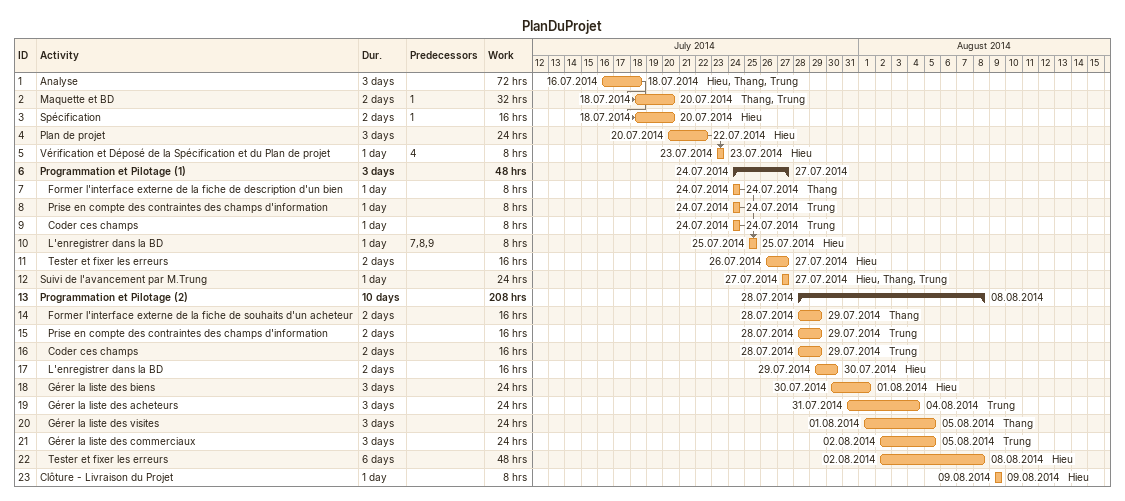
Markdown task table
PlanDuProjet

| ID | Level | Task | Duration | Start | Finish | Predecessors | Resources | Work (h) |
|---|---|---|---|---|---|---|---|---|
| 1 | 1 | Analyse | 3d | 2014-07-16 | 2014-07-18 |  | Hieu, Thang, Trung | 72 |
| 2 | 1 | Maquette et BD | 2d | 2014-07-18 | 2014-07-20 | 1 | Thang, Trung | 32 |
| 3 | 1 | Spécification | 2d | 2014-07-18 | 2014-07-20 | 1 | Hieu | 16 |
| 4 | 1 | Plan de projet | 3d | 2014-07-20 | 2014-07-22 |  | Hieu | 24 |
| 5 | 1 | Vérification et Déposé de la Spécification et du Plan de projet | 1d | 2014-07-23 | 2014-07-23 | 4 | Hieu | 8 |
| 6 | 1 | **Programmation et Pilotage (1)** | 3d | 2014-07-24 | 2014-07-27 |  |  | 48 |
| 7 | 2 | Former l'interface externe de la fiche de description d'un bien | 1d | 2014-07-24 | 2014-07-24 |  | Thang | 8 |
| 8 | 2 | Prise en compte des contraintes des champs d'information | 1d | 2014-07-24 | 2014-07-24 |  | Trung | 8 |
| 9 | 2 | Coder ces champs | 1d | 2014-07-24 | 2014-07-24 |  | Trung | 8 |
| 10 | 2 | L'enregistrer dans la BD | 1d | 2014-07-25 | 2014-07-25 | 7, 8, 9 | Hieu | 8 |
| 11 | 2 | Tester et fixer les erreurs | 2d | 2014-07-26 | 2014-07-27 |  | Hieu | 16 |
| 12 | 1 | Suivi de l'avancement par M.Trung | 1d | 2014-07-27 | 2014-07-27 |  | Hieu, Thang, Trung | 24 |
| 13 | 1 | **Programmation et Pilotage (2)** | 10d | 2014-07-28 | 2014-08-08 |  |  | 208 |
| 14 | 2 | Former l'interface externe de la fiche de souhaits d'un acheteur | 2d | 2014-07-28 | 2014-07-29 |  | Thang | 16 |
| 15 | 2 | Prise en compte des contraintes des champs d'information | 2d | 2014-07-28 | 2014-07-29 |  | Trung | 16 |
| 16 | 2 | Coder ces champs | 2d | 2014-07-28 | 2014-07-29 |  | Trung | 16 |
| 17 | 2 | L'enregistrer dans la BD | 2d | 2014-07-29 | 2014-07-30 |  | Hieu | 16 |
| 18 | 2 | Gérer la liste des biens | 3d | 2014-07-30 | 2014-08-01 |  | Hieu | 24 |
| 19 | 2 | Gérer la liste des acheteurs | 3d | 2014-07-31 | 2014-08-04 |  | Trung | 24 |
| 20 | 2 | Gérer la liste des visites | 3d | 2014-08-01 | 2014-08-05 |  | Thang | 24 |
| 21 | 2 | Gérer la liste des commerciaux | 3d | 2014-08-02 | 2014-08-05 |  | Trung | 24 |
| 22 | 2 | Tester et fixer les erreurs | 6d | 2014-08-02 | 2014-08-08 |  | Hieu | 48 |
| 23 | 1 | Clôture - Livraison du Projet | 1d | 2014-08-09 | 2014-08-09 |  | Hieu | 8 |
